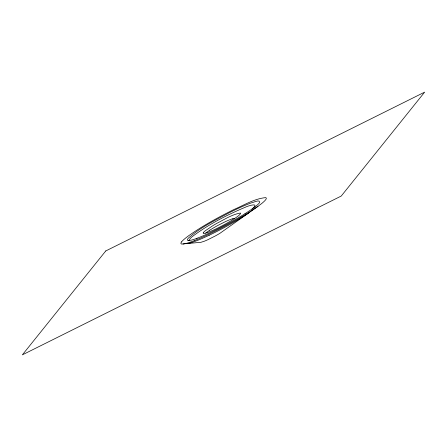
<?xml version="1.0" encoding="UTF-8"?>
<svg xmlns="http://www.w3.org/2000/svg" width="447" height="447" viewBox="0 0 447 447"><rect width="100%" height="100%" fill="white"/><g stroke="black" fill="none" stroke-linecap="round" stroke-linejoin="round"><path stroke-width="0.67" d="M181.56 241.883L181.331 242.207A47.036 5.325 -28.2 0 0 181.672 244.045L200.954 242.296L204.095 241.307A16.455 1.861 -28.2 0 0 207.967 239.653L215.32 235.949A16.483 1.866 -28.2 0 0 219.84 233.373L257.969 206.335L251.18 210.939A49.98 5.66 -28.2 0 1 242.548 216.287L241.212 217.08M252.035 209.04C260.45 202.083 248.549 205.626 245.051 207.341C226.495 215.175 208.358 224.523 192.216 236.636A37.565 4.252 -28.2 0 0 190.053 238.743L189.388 239.849L189.64 240.469M248.431 213.191L241.9 217.421A41.778 4.727 -28.2 0 1 209.14 235.273M209.855 230.144L212.699 228.383A17.969 2.034 -28.2 0 1 218.427 225.143L225.087 221.79A17.964 2.034 -28.2 0 1 230.032 219.656L232.172 218.901M245.045 213.666L251.27 209.576A39.878 4.515 -28.2 0 0 254.432 207.296L256.991 205.257A40.437 4.576 -28.2 0 0 259.785 202.228C259.523 199.138 253.801 202.457 251.907 202.67C244.163 205.441 236.731 209.006 229.378 212.666C215.203 220.293 200.312 227.428 188.254 238.251A40.448 4.576 -28.2 0 0 187.494 240.262L188.612 240.564M194.814 240.452L193.741 240.872A50.03 5.666 -28.2 0 1 187.287 243.123L183.069 244.068M196.367 238.525L197.211 238.212M188.41 240.553L191.405 240.1A42.309 4.788 -28.2 0 0 196.367 238.525M197.256 238.178A41.554 4.705 -28.2 0 0 236.139 219.019L237.351 218.326A42.716 4.833 -28.2 0 0 245.045 213.666M241.173 217.086A48.907 5.537 -28.2 0 1 194.881 240.408M257.936 206.352A46.08 5.219 -28.2 0 0 265.585 197.624C254.287 198.736 244.151 205.117 233.87 209.537C218.259 217.343 202.837 225.696 188.573 235.792A47.125 5.336 -28.2 0 0 182.538 240.777A44.644 5.051 -28.2 0 0 181.56 241.883M187.03 243.676A40.398 4.571 -28.2 0 0 188.952 243.33A41.219 4.666 -28.2 0 0 209.157 235.256M205.715 233.105A17.025 1.928 -28.2 0 1 209.827 230.149M232.205 218.879A17.02 1.928 -28.2 0 1 234.396 218.656M203.234 232.87L203.29 233.328L203.955 233.446A21.713 2.458 -28.2 0 0 206.318 232.926A21.283 2.408 -28.2 0 0 227.54 222.813A22.104 2.503 -28.2 0 0 233.15 219.46L236.077 217.527A20.528 2.324 -28.2 0 0 239.24 215.13L240.547 213.672A22.115 2.503 -28.2 0 0 240.324 213.068C231.876 214.499 224.366 219.544 216.795 223.366A23.032 2.609 -28.2 0 0 212.906 225.64L205.302 230.753A21.216 2.403 -28.2 0 0 203.474 232.479L203.234 232.87M105.76 250.951L22.35 354.868L341.24 196.049L424.65 92.132L105.76 250.951"/></g></svg>
